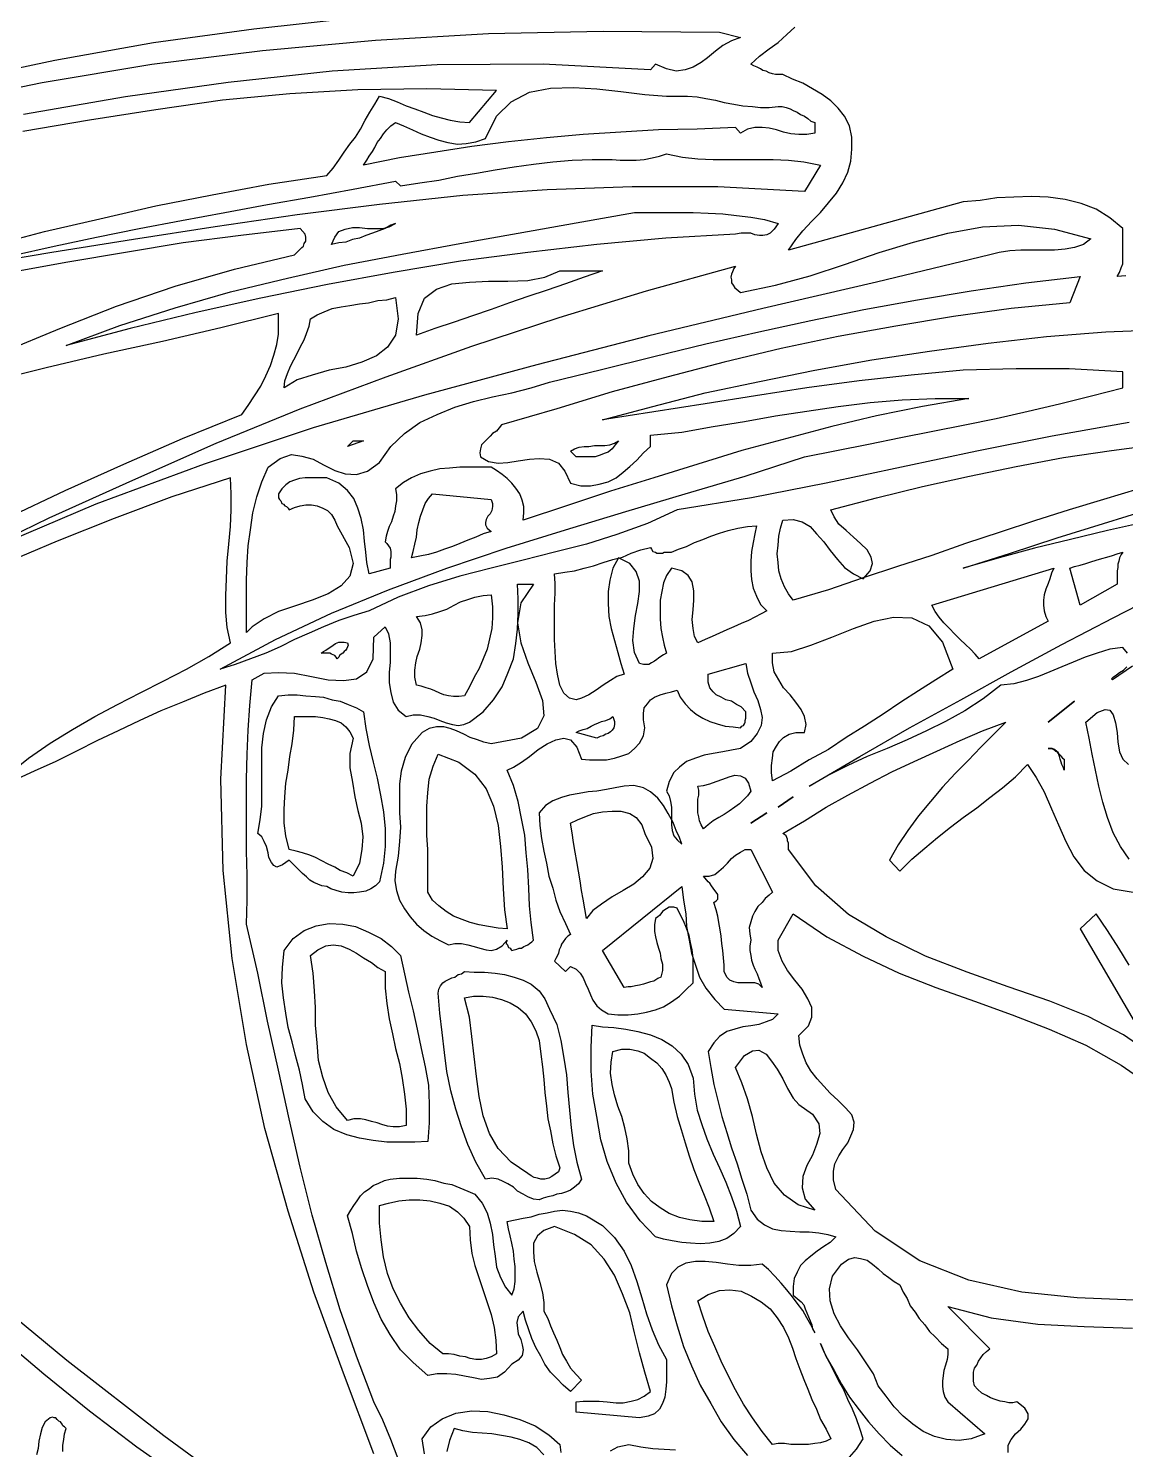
# Model space of a CAD drawing. Extents: x 0.06 to 7.13, y 0.03 to 9.11.
# Drawn here: x 1.502 to 2.87, y 5.681 to 7.454 of the extents above; entities that cross this region are included whole.
import ezdxf

# ---------------------------------------------------------------- set-up
doc = ezdxf.new("R2010")
doc.units = 0
doc.layers.add('1', color=7, linetype='Continuous')

msp = doc.modelspace()

# ---------------------------------------------------------------- linework, layer by layer
for points in [[(1.413, 7.389), (1.535, 7.415), (1.658, 7.437), (1.783, 7.454), (1.911, 7.468)], [(1.453, 7.183), (1.522, 7.201), (1.591, 7.217), (1.661, 7.233), (1.731, 7.247), (1.802, 7.26), (1.874, 7.271), (1.882, 7.28), (1.889, 7.29), (1.896, 7.3), (1.903, 7.31), (1.91, 7.319), (1.916, 7.329), (1.922, 7.34), (1.928, 7.35), (1.934, 7.36), (1.94, 7.37), (1.951, 7.367), (1.962, 7.363), (1.973, 7.358), (1.984, 7.354), (1.995, 7.35), (2.006, 7.346), (2.017, 7.343), (2.028, 7.34), (2.04, 7.338), (2.052, 7.337), (2.086, 7.377), (1.999, 7.379), (1.913, 7.378), (1.828, 7.373), (1.744, 7.365), (1.661, 7.353), (1.578, 7.34), (1.495, 7.326)], [(1.471, 7.051), (1.541, 7.08), (1.612, 7.108), (1.685, 7.133), (1.759, 7.154), (1.834, 7.172), (1.836, 7.174), (1.838, 7.176), (1.841, 7.179), (1.843, 7.181), (1.845, 7.183), (1.846, 7.186), (1.848, 7.189), (1.848, 7.192), (1.848, 7.194), (1.847, 7.198), (1.841, 7.205), (1.767, 7.196), (1.695, 7.187), (1.623, 7.175), (1.551, 7.163), (1.48, 7.15)], [(1.476, 6.844), (1.548, 6.878), (1.621, 6.911), (1.694, 6.943), (1.768, 6.973), (1.776, 6.984), (1.784, 6.996), (1.792, 7.008), (1.798, 7.021), (1.804, 7.034), (1.808, 7.047), (1.812, 7.06), (1.814, 7.073), (1.814, 7.086), (1.814, 7.099), (1.742, 7.081), (1.669, 7.064), (1.596, 7.048), (1.524, 7.031), (1.452, 7.013)], [(1.476, 6.523), (1.502, 6.544), (1.529, 6.563), (1.557, 6.58), (1.585, 6.596), (1.613, 6.611), (1.642, 6.626), (1.67, 6.64), (1.699, 6.655), (1.727, 6.671), (1.754, 6.688), (1.75, 6.707), (1.748, 6.726), (1.748, 6.747), (1.749, 6.768), (1.75, 6.79), (1.752, 6.811), (1.754, 6.833), (1.755, 6.854), (1.755, 6.874), (1.754, 6.894), (1.681, 6.87), (1.609, 6.843), (1.538, 6.815), (1.467, 6.785)], [(1.933, 5.676), (1.895, 5.777), (1.858, 5.878), (1.826, 5.979), (1.797, 6.082), (1.774, 6.187), (1.756, 6.294), (1.745, 6.404), (1.742, 6.518), (1.748, 6.635), (1.721, 6.625), (1.694, 6.614), (1.667, 6.603), (1.641, 6.591), (1.614, 6.578), (1.588, 6.566), (1.562, 6.553), (1.536, 6.54), (1.509, 6.528), (1.483, 6.516)], [(1.92, 6.602), (1.923, 6.581), (1.927, 6.56), (1.932, 6.539), (1.937, 6.519), (1.941, 6.498), (1.945, 6.477), (1.947, 6.456), (1.947, 6.434), (1.945, 6.413), (1.94, 6.39), (1.935, 6.385), (1.929, 6.381), (1.923, 6.378), (1.915, 6.377), (1.908, 6.376), (1.901, 6.376), (1.893, 6.377), (1.886, 6.379), (1.879, 6.381), (1.874, 6.384), (1.868, 6.385), (1.863, 6.387), (1.858, 6.389), (1.853, 6.392), (1.849, 6.396), (1.844, 6.4), (1.84, 6.404), (1.836, 6.408), (1.831, 6.413), (1.827, 6.417), (1.819, 6.411), (1.812, 6.408), (1.808, 6.41), (1.805, 6.414), (1.802, 6.42), (1.801, 6.426), (1.799, 6.434), (1.796, 6.44), (1.793, 6.446), (1.788, 6.45), (1.791, 6.467), (1.793, 6.484), (1.793, 6.502), (1.793, 6.521), (1.793, 6.539), (1.793, 6.557), (1.795, 6.575), (1.799, 6.592), (1.805, 6.608), (1.814, 6.622), (1.826, 6.623), (1.837, 6.623), (1.848, 6.622), (1.86, 6.621), (1.87, 6.62), (1.881, 6.617), (1.891, 6.615), (1.901, 6.611), (1.911, 6.607), (1.92, 6.602)], [(1.966, 6.298), (1.971, 6.275), (1.976, 6.252), (1.982, 6.229), (1.987, 6.206), (1.992, 6.182), (1.997, 6.159), (2.001, 6.136), (2.002, 6.113), (2.002, 6.089), (2, 6.066), (1.984, 6.065), (1.967, 6.065), (1.949, 6.065), (1.932, 6.067), (1.915, 6.07), (1.899, 6.074), (1.883, 6.081), (1.869, 6.091), (1.857, 6.103), (1.847, 6.119), (1.844, 6.137), (1.84, 6.155), (1.835, 6.173), (1.831, 6.19), (1.826, 6.208), (1.823, 6.226), (1.82, 6.245), (1.818, 6.264), (1.819, 6.283), (1.821, 6.304), (1.832, 6.319), (1.846, 6.329), (1.861, 6.335), (1.877, 6.338), (1.894, 6.337), (1.91, 6.334), (1.926, 6.327), (1.942, 6.319), (1.955, 6.309), (1.966, 6.298)], [(2.152, 6.231), (2.161, 6.212), (2.166, 6.192), (2.17, 6.17), (2.173, 6.149), (2.175, 6.127), (2.177, 6.105), (2.179, 6.083), (2.182, 6.061), (2.186, 6.04), (2.192, 6.019), (2.188, 6.013), (2.183, 6.009), (2.178, 6.005), (2.173, 6.003), (2.167, 6.001), (2.161, 6), (2.156, 5.998), (2.15, 5.997), (2.144, 5.995), (2.139, 5.993), (2.132, 5.994), (2.125, 5.997), (2.119, 6), (2.112, 6.004), (2.107, 6.009), (2.1, 6.013), (2.094, 6.016), (2.088, 6.019), (2.08, 6.02), (2.072, 6.019), (2.06, 6.04), (2.05, 6.062), (2.042, 6.084), (2.035, 6.106), (2.029, 6.129), (2.024, 6.153), (2.021, 6.177), (2.018, 6.202), (2.015, 6.226), (2.013, 6.251), (2.014, 6.256), (2.016, 6.26), (2.019, 6.264), (2.022, 6.266), (2.026, 6.268), (2.03, 6.27), (2.034, 6.271), (2.038, 6.274), (2.042, 6.275), (2.046, 6.278), (2.058, 6.277), (2.071, 6.277), (2.084, 6.276), (2.096, 6.274), (2.108, 6.271), (2.119, 6.267), (2.129, 6.262), (2.139, 6.254), (2.146, 6.244), (2.152, 6.231)], [(2.331, 6.145), (2.333, 6.125), (2.336, 6.105), (2.342, 6.087), (2.348, 6.069), (2.356, 6.05), (2.364, 6.033), (2.372, 6.015), (2.379, 5.997), (2.385, 5.979), (2.39, 5.96), (2.382, 5.951), (2.373, 5.945), (2.363, 5.941), (2.352, 5.939), (2.34, 5.938), (2.328, 5.939), (2.317, 5.94), (2.305, 5.942), (2.294, 5.944), (2.284, 5.947), (2.265, 5.967), (2.248, 5.99), (2.235, 6.014), (2.224, 6.041), (2.216, 6.068), (2.211, 6.097), (2.206, 6.125), (2.204, 6.154), (2.204, 6.183), (2.205, 6.211), (2.218, 6.209), (2.232, 6.208), (2.247, 6.206), (2.262, 6.203), (2.278, 6.199), (2.292, 6.193), (2.305, 6.185), (2.316, 6.175), (2.325, 6.162), (2.331, 6.145)], [(2.059, 6), (2.068, 5.989), (2.074, 5.977), (2.078, 5.964), (2.081, 5.95), (2.082, 5.937), (2.084, 5.923), (2.086, 5.909), (2.091, 5.896), (2.097, 5.884), (2.105, 5.874), (2.108, 5.882), (2.109, 5.891), (2.109, 5.9), (2.109, 5.91), (2.108, 5.919), (2.107, 5.929), (2.105, 5.939), (2.103, 5.948), (2.101, 5.957), (2.099, 5.966), (2.109, 5.968), (2.119, 5.97), (2.129, 5.972), (2.139, 5.975), (2.149, 5.977), (2.158, 5.979), (2.168, 5.98), (2.178, 5.979), (2.188, 5.977), (2.198, 5.973), (2.218, 5.961), (2.233, 5.946), (2.245, 5.929), (2.254, 5.911), (2.261, 5.891), (2.267, 5.871), (2.273, 5.851), (2.28, 5.831), (2.288, 5.812), (2.298, 5.794), (2.298, 5.785), (2.298, 5.776), (2.298, 5.766), (2.297, 5.757), (2.296, 5.747), (2.293, 5.739), (2.289, 5.732), (2.283, 5.726), (2.275, 5.723), (2.264, 5.721), (2.185, 5.728), (2.185, 5.741), (2.194, 5.742), (2.204, 5.742), (2.214, 5.742), (2.224, 5.741), (2.235, 5.74), (2.244, 5.74), (2.254, 5.742), (2.262, 5.744), (2.27, 5.748), (2.278, 5.754), (2.271, 5.778), (2.264, 5.802), (2.258, 5.827), (2.252, 5.852), (2.243, 5.876), (2.233, 5.899), (2.22, 5.919), (2.204, 5.937), (2.183, 5.95), (2.158, 5.96), (2.145, 5.955), (2.137, 5.948), (2.132, 5.939), (2.132, 5.928), (2.133, 5.916), (2.136, 5.903), (2.14, 5.89), (2.143, 5.877), (2.145, 5.865), (2.145, 5.854), (2.15, 5.845), (2.153, 5.836), (2.157, 5.827), (2.161, 5.818), (2.165, 5.809), (2.168, 5.8), (2.173, 5.792), (2.178, 5.783), (2.185, 5.775), (2.192, 5.768), (2.178, 5.754), (2.169, 5.762), (2.161, 5.77), (2.153, 5.778), (2.146, 5.788), (2.141, 5.798), (2.135, 5.809), (2.13, 5.82), (2.126, 5.831), (2.122, 5.843), (2.119, 5.854), (2.113, 5.847), (2.111, 5.84), (2.112, 5.833), (2.113, 5.826), (2.116, 5.819), (2.118, 5.812), (2.119, 5.806), (2.118, 5.799), (2.113, 5.793), (2.105, 5.788), (2.096, 5.778), (2.087, 5.772), (2.077, 5.77), (2.067, 5.769), (2.057, 5.771), (2.046, 5.773), (2.035, 5.775), (2.024, 5.776), (2.012, 5.776), (2, 5.774), (1.982, 5.79), (1.966, 5.806), (1.953, 5.825), (1.942, 5.844), (1.933, 5.865), (1.925, 5.886), (1.918, 5.907), (1.911, 5.929), (1.906, 5.951), (1.9, 5.973), (1.904, 5.98), (1.908, 5.986), (1.912, 5.992), (1.916, 5.998), (1.921, 6.003), (1.927, 6.007), (1.932, 6.011), (1.939, 6.014), (1.946, 6.017), (1.953, 6.019), (1.965, 6.02), (1.976, 6.02), (1.987, 6.02), (1.999, 6.019), (2.009, 6.017), (2.02, 6.014), (2.03, 6.012), (2.04, 6.008), (2.05, 6.004), (2.059, 6)], [(1.431, 5.891), (1.55, 5.793), (1.671, 5.699), (1.794, 5.609)], [(1.996, 5.676), (1.993, 5.695), (2.004, 5.71), (2.018, 5.72), (2.035, 5.727), (2.055, 5.73), (2.075, 5.729), (2.095, 5.725), (2.115, 5.719), (2.134, 5.711), (2.151, 5.7), (2.165, 5.688)], [(2.145, 5.675), (2.136, 5.684), (2.126, 5.69), (2.115, 5.694), (2.104, 5.697), (2.092, 5.699), (2.08, 5.701), (2.068, 5.702), (2.056, 5.703), (2.044, 5.705), (2.033, 5.708), (2.027, 5.693), (2.024, 5.679)], [(2.165, 5.688), (2.166, 5.678)], [(2.228, 5.68), (2.237, 5.685), (2.251, 5.688), (2.266, 5.685), (2.281, 5.683), (2.295, 5.682), (2.309, 5.681)]]:
    msp.add_lwpolyline(points)
at = {"layer": '1'}
for points in [[(1.384, 7.359), (1.519, 7.387), (1.656, 7.41), (1.794, 7.427), (1.935, 7.44), (2.076, 7.448), (2.219, 7.451), (2.364, 7.45), (2.39, 7.443)], [(2.871, 7.146), (2.86, 7.145), (2.863, 7.15), (2.865, 7.156), (2.867, 7.161), (2.867, 7.167), (2.867, 7.173), (2.867, 7.18), (2.867, 7.186), (2.867, 7.192), (2.867, 7.199), (2.867, 7.205), (2.851, 7.218), (2.834, 7.229), (2.815, 7.236), (2.795, 7.241), (2.774, 7.244), (2.753, 7.245), (2.731, 7.244), (2.71, 7.243), (2.689, 7.24), (2.668, 7.238), (2.45, 7.178), (2.459, 7.191), (2.468, 7.202), (2.479, 7.214), (2.49, 7.225), (2.5, 7.237), (2.51, 7.249), (2.518, 7.262), (2.524, 7.275), (2.528, 7.289), (2.529, 7.304), (2.529, 7.319), (2.526, 7.333), (2.52, 7.345), (2.512, 7.355), (2.503, 7.364), (2.492, 7.372), (2.48, 7.379), (2.468, 7.386), (2.455, 7.391), (2.443, 7.397), (2.439, 7.397), (2.434, 7.397), (2.43, 7.398), (2.426, 7.399), (2.422, 7.401), (2.418, 7.402), (2.415, 7.404), (2.411, 7.406), (2.407, 7.408), (2.403, 7.41), (2.414, 7.42), (2.426, 7.429), (2.437, 7.437), (2.448, 7.447), (2.458, 7.456)], [(2.39, 7.443), (2.379, 7.439), (2.368, 7.433), (2.359, 7.426), (2.349, 7.418), (2.341, 7.412), (2.331, 7.406), (2.321, 7.403), (2.31, 7.401), (2.298, 7.404), (2.284, 7.41), (2.278, 7.403), (2.144, 7.41), (2.012, 7.409), (1.881, 7.401), (1.751, 7.387), (1.623, 7.369), (1.496, 7.347)], [(2.483, 7.337), (2.483, 7.324), (2.473, 7.322), (2.463, 7.322), (2.453, 7.323), (2.444, 7.325), (2.435, 7.328), (2.426, 7.33), (2.417, 7.331), (2.408, 7.331), (2.399, 7.329), (2.39, 7.324), (2.384, 7.331), (2.336, 7.329), (2.288, 7.328), (2.241, 7.325), (2.194, 7.322), (2.148, 7.318), (2.101, 7.313), (2.055, 7.307), (2.01, 7.3), (1.965, 7.293), (1.92, 7.284), (1.924, 7.29), (1.927, 7.295), (1.931, 7.301), (1.934, 7.306), (1.937, 7.312), (1.941, 7.317), (1.945, 7.323), (1.949, 7.328), (1.954, 7.333), (1.96, 7.337), (1.97, 7.333), (1.981, 7.328), (1.992, 7.323), (2.003, 7.319), (2.014, 7.315), (2.025, 7.312), (2.037, 7.31), (2.048, 7.311), (2.06, 7.313), (2.072, 7.317), (2.086, 7.345), (2.104, 7.363), (2.127, 7.375), (2.153, 7.38), (2.182, 7.381), (2.211, 7.379), (2.241, 7.376), (2.271, 7.372), (2.298, 7.37), (2.324, 7.37), (2.336, 7.369), (2.347, 7.367), (2.359, 7.365), (2.37, 7.362), (2.382, 7.36), (2.393, 7.358), (2.405, 7.357), (2.415, 7.356), (2.426, 7.356), (2.437, 7.357), (2.442, 7.357), (2.447, 7.356), (2.452, 7.354), (2.456, 7.352), (2.461, 7.35), (2.465, 7.347), (2.47, 7.345), (2.474, 7.342), (2.478, 7.339), (2.483, 7.337)], [(1.482, 7.171), (1.534, 7.183), (1.587, 7.194), (1.64, 7.205), (1.693, 7.215), (1.747, 7.225), (1.8, 7.235), (1.853, 7.244), (1.907, 7.254), (1.96, 7.264), (1.966, 7.258), (1.99, 7.262), (2.014, 7.265), (2.037, 7.27), (2.061, 7.274), (2.084, 7.278), (2.108, 7.282), (2.132, 7.285), (2.156, 7.288), (2.18, 7.29), (2.205, 7.291), (2.212, 7.291), (2.221, 7.291), (2.23, 7.291), (2.24, 7.29), (2.25, 7.29), (2.26, 7.29), (2.27, 7.291), (2.28, 7.293), (2.289, 7.295), (2.298, 7.298), (2.318, 7.294), (2.337, 7.292), (2.356, 7.291), (2.375, 7.291), (2.394, 7.291), (2.412, 7.291), (2.431, 7.291), (2.45, 7.29), (2.469, 7.288), (2.49, 7.284)], [(2.49, 7.284), (2.47, 7.251), (2.362, 7.257), (2.255, 7.257), (2.149, 7.253), (2.044, 7.246), (1.94, 7.235), (1.837, 7.222), (1.735, 7.207), (1.633, 7.191), (1.531, 7.175), (1.43, 7.158)], [(2.437, 7.211), (2.432, 7.204), (2.427, 7.199), (2.423, 7.197), (2.418, 7.196), (2.414, 7.196), (2.408, 7.197), (2.403, 7.199), (2.397, 7.199), (2.391, 7.199), (2.384, 7.198), (2.297, 7.193), (2.211, 7.185), (2.125, 7.175), (2.041, 7.164), (1.957, 7.15), (1.875, 7.135), (1.792, 7.118), (1.711, 7.1), (1.629, 7.08), (1.549, 7.059), (1.616, 7.084), (1.685, 7.106), (1.754, 7.126), (1.825, 7.143), (1.896, 7.159), (1.968, 7.173), (2.04, 7.186), (2.113, 7.199), (2.185, 7.212), (2.258, 7.225), (2.276, 7.225), (2.295, 7.225), (2.313, 7.225), (2.331, 7.225), (2.35, 7.224), (2.368, 7.223), (2.385, 7.221), (2.403, 7.219), (2.42, 7.216), (2.437, 7.211)], [(1.425, 6.794), (1.528, 6.844), (1.632, 6.891), (1.736, 6.937), (1.841, 6.98), (1.948, 7.02), (2.055, 7.058), (2.164, 7.094), (2.273, 7.127), (2.384, 7.158), (2.382, 7.155), (2.38, 7.151), (2.379, 7.148), (2.378, 7.144), (2.379, 7.141), (2.379, 7.137), (2.381, 7.134), (2.383, 7.131), (2.387, 7.128), (2.39, 7.125), (2.434, 7.134), (2.477, 7.146), (2.52, 7.16), (2.563, 7.175), (2.606, 7.188), (2.649, 7.199), (2.692, 7.207), (2.737, 7.209), (2.782, 7.204), (2.827, 7.192)], [(1.96, 7.211), (1.954, 7.209), (1.947, 7.205), (1.939, 7.202), (1.931, 7.199), (1.923, 7.196), (1.915, 7.193), (1.906, 7.191), (1.898, 7.188), (1.889, 7.187), (1.88, 7.185), (1.884, 7.194), (1.889, 7.201), (1.897, 7.204), (1.906, 7.206), (1.915, 7.206), (1.925, 7.205), (1.934, 7.205), (1.944, 7.205), (1.952, 7.207), (1.96, 7.211)], [(2.827, 7.192), (2.818, 7.185), (2.807, 7.181), (2.795, 7.179), (2.782, 7.178), (2.768, 7.178), (2.754, 7.178), (2.74, 7.178), (2.726, 7.177), (2.713, 7.175), (2.701, 7.172), (2.56, 7.138), (2.418, 7.105), (2.276, 7.071), (2.136, 7.035), (1.996, 6.997), (1.857, 6.956), (1.721, 6.911), (1.586, 6.861), (1.454, 6.805)], [(2.218, 7.152), (2.195, 7.144), (2.172, 7.136), (2.149, 7.128), (2.125, 7.12), (2.102, 7.112), (2.079, 7.104), (2.056, 7.096), (2.033, 7.088), (2.009, 7.08), (1.986, 7.072), (1.988, 7.099), (1.996, 7.118), (2.011, 7.129), (2.03, 7.136), (2.052, 7.138), (2.076, 7.139), (2.1, 7.139), (2.125, 7.14), (2.146, 7.144), (2.165, 7.152), (2.218, 7.152)], [(2.801, 7.112), (2.728, 7.105), (2.656, 7.095), (2.584, 7.083), (2.512, 7.07), (2.441, 7.055), (2.37, 7.038), (2.3, 7.02), (2.23, 7.001), (2.161, 6.98), (2.092, 6.96), (2.089, 6.956), (2.086, 6.952), (2.081, 6.949), (2.078, 6.946), (2.074, 6.942), (2.07, 6.938), (2.067, 6.935), (2.066, 6.93), (2.065, 6.925), (2.066, 6.92), (2.076, 6.914), (2.088, 6.912), (2.1, 6.913), (2.113, 6.915), (2.127, 6.917), (2.139, 6.918), (2.152, 6.917), (2.163, 6.912), (2.171, 6.902), (2.178, 6.887), (2.191, 6.884), (2.203, 6.884), (2.214, 6.886), (2.225, 6.889), (2.235, 6.894), (2.244, 6.901), (2.252, 6.908), (2.261, 6.916), (2.269, 6.925), (2.278, 6.933), (2.278, 6.947), (2.317, 6.951), (2.356, 6.958), (2.395, 6.964), (2.434, 6.971), (2.473, 6.977), (2.512, 6.983), (2.552, 6.988), (2.592, 6.991), (2.633, 6.993), (2.675, 6.993), (2.617, 6.983), (2.56, 6.971), (2.504, 6.958), (2.448, 6.943), (2.392, 6.928), (2.337, 6.911), (2.282, 6.894), (2.228, 6.877), (2.173, 6.859), (2.119, 6.841), (2.12, 6.85), (2.12, 6.858), (2.118, 6.866), (2.115, 6.874), (2.11, 6.881), (2.105, 6.887), (2.099, 6.893), (2.093, 6.898), (2.086, 6.903), (2.079, 6.907), (2.066, 6.907), (2.053, 6.907), (2.04, 6.907), (2.027, 6.906), (2.015, 6.905), (2.003, 6.902), (1.991, 6.899), (1.98, 6.894), (1.97, 6.888), (1.96, 6.88), (1.961, 6.873), (1.961, 6.865), (1.96, 6.859), (1.959, 6.852), (1.957, 6.846), (1.955, 6.839), (1.952, 6.833), (1.95, 6.827), (1.948, 6.821), (1.947, 6.814), (1.949, 6.812), (1.951, 6.809), (1.953, 6.806), (1.954, 6.802), (1.954, 6.799), (1.954, 6.795), (1.953, 6.792), (1.953, 6.788), (1.953, 6.784), (1.953, 6.781), (1.927, 6.774), (1.924, 6.788), (1.923, 6.801), (1.921, 6.815), (1.92, 6.829), (1.917, 6.843), (1.913, 6.856), (1.908, 6.868), (1.9, 6.878), (1.889, 6.887), (1.874, 6.894), (1.867, 6.894), (1.86, 6.894), (1.853, 6.894), (1.847, 6.894), (1.84, 6.893), (1.834, 6.891), (1.828, 6.889), (1.823, 6.885), (1.818, 6.88), (1.814, 6.874), (1.814, 6.871), (1.814, 6.869), (1.815, 6.867), (1.817, 6.865), (1.818, 6.862), (1.82, 6.861), (1.822, 6.859), (1.824, 6.858), (1.826, 6.856), (1.827, 6.854), (1.834, 6.857), (1.841, 6.859), (1.848, 6.86), (1.855, 6.86), (1.862, 6.859), (1.869, 6.856), (1.875, 6.853), (1.88, 6.848), (1.884, 6.841), (1.887, 6.834), (1.902, 6.807), (1.907, 6.787), (1.903, 6.771), (1.892, 6.759), (1.876, 6.749), (1.856, 6.741), (1.835, 6.734), (1.814, 6.727), (1.796, 6.718), (1.781, 6.708), (1.774, 6.701), (1.774, 6.723), (1.774, 6.745), (1.774, 6.766), (1.775, 6.788), (1.776, 6.809), (1.779, 6.829), (1.782, 6.85), (1.787, 6.87), (1.793, 6.889), (1.801, 6.907), (1.816, 6.918), (1.83, 6.923), (1.843, 6.921), (1.857, 6.917), (1.87, 6.91), (1.884, 6.903), (1.897, 6.899), (1.911, 6.898), (1.925, 6.902), (1.94, 6.913), (1.954, 6.933), (1.971, 6.949), (1.99, 6.963), (2.012, 6.973), (2.034, 6.982), (2.057, 6.989), (2.081, 6.995), (2.105, 7), (2.129, 7.006), (2.152, 7.013), (2.217, 7.029), (2.282, 7.045), (2.347, 7.061), (2.413, 7.076), (2.478, 7.09), (2.544, 7.104), (2.611, 7.116), (2.678, 7.127), (2.746, 7.137), (2.814, 7.145), (2.801, 7.112)], [(1.96, 7.119), (1.963, 7.092), (1.96, 7.072), (1.95, 7.057), (1.936, 7.046), (1.918, 7.038), (1.898, 7.032), (1.877, 7.028), (1.856, 7.022), (1.837, 7.016), (1.821, 7.006), (1.822, 7.015), (1.825, 7.024), (1.829, 7.033), (1.833, 7.041), (1.837, 7.049), (1.841, 7.057), (1.846, 7.066), (1.849, 7.074), (1.852, 7.083), (1.854, 7.092), (1.862, 7.097), (1.871, 7.101), (1.881, 7.105), (1.892, 7.107), (1.903, 7.109), (1.915, 7.111), (1.926, 7.112), (1.938, 7.115), (1.949, 7.116), (1.96, 7.119)], [(2.875, 6.963), (2.779, 6.946), (2.685, 6.927), (2.591, 6.907), (2.497, 6.887), (2.404, 6.869), (2.311, 6.854), (2.274, 6.837), (2.236, 6.823), (2.198, 6.811), (2.158, 6.801), (2.119, 6.791), (2.079, 6.781), (2.04, 6.771), (2.001, 6.759), (1.963, 6.745), (1.927, 6.728), (1.908, 6.722), (1.889, 6.716), (1.87, 6.708), (1.852, 6.7), (1.834, 6.692), (1.816, 6.683), (1.798, 6.675), (1.779, 6.668), (1.76, 6.661), (1.741, 6.655), (1.81, 6.692), (1.88, 6.725), (1.951, 6.754), (2.024, 6.781), (2.098, 6.806), (2.172, 6.829), (2.247, 6.852), (2.321, 6.874), (2.396, 6.896), (2.47, 6.92), (2.51, 6.928), (2.55, 6.936), (2.59, 6.944), (2.63, 6.952), (2.67, 6.96), (2.709, 6.968), (2.749, 6.977), (2.788, 6.986), (2.828, 6.996), (2.867, 7.006), (2.867, 7.026), (2.8, 7.03), (2.734, 7.03), (2.668, 7.028), (2.603, 7.022), (2.538, 7.015), (2.473, 7.006), (2.409, 6.996), (2.346, 6.986), (2.282, 6.976), (2.218, 6.966), (2.281, 6.983), (2.346, 7), (2.414, 7.014), (2.483, 7.028), (2.554, 7.041), (2.626, 7.052), (2.699, 7.062), (2.772, 7.07), (2.846, 7.076), (2.92, 7.079)], [(1.9, 6.933), (1.907, 6.94), (1.92, 6.94), (1.9, 6.933)], [(2.238, 6.94), (2.234, 6.935), (2.23, 6.93), (2.225, 6.926), (2.22, 6.924), (2.215, 6.922), (2.209, 6.92), (2.204, 6.92), (2.197, 6.92), (2.191, 6.92), (2.185, 6.92), (2.178, 6.927), (2.183, 6.93), (2.189, 6.932), (2.195, 6.933), (2.201, 6.933), (2.208, 6.934), (2.214, 6.934), (2.221, 6.934), (2.227, 6.935), (2.233, 6.937), (2.238, 6.94)], [(2.887, 6.88), (2.843, 6.867), (2.8, 6.854), (2.757, 6.84), (2.714, 6.826), (2.671, 6.812), (2.629, 6.797), (2.586, 6.783), (2.543, 6.769), (2.5, 6.754), (2.456, 6.741), (2.45, 6.749), (2.445, 6.758), (2.441, 6.768), (2.438, 6.778), (2.437, 6.788), (2.436, 6.799), (2.437, 6.81), (2.438, 6.821), (2.44, 6.831), (2.443, 6.841), (2.456, 6.842), (2.467, 6.839), (2.477, 6.833), (2.485, 6.824), (2.494, 6.814), (2.502, 6.803), (2.511, 6.792), (2.52, 6.782), (2.531, 6.774), (2.543, 6.768), (2.552, 6.778), (2.555, 6.787), (2.553, 6.795), (2.548, 6.804), (2.54, 6.812), (2.531, 6.82), (2.522, 6.828), (2.513, 6.836), (2.507, 6.845), (2.503, 6.854), (2.56, 6.869), (2.617, 6.883), (2.676, 6.896), (2.734, 6.908), (2.793, 6.919), (2.853, 6.928), (2.913, 6.936)], [(2.079, 6.867), (2.081, 6.862), (2.081, 6.858), (2.08, 6.853), (2.078, 6.849), (2.075, 6.846), (2.073, 6.842), (2.072, 6.838), (2.072, 6.835), (2.074, 6.831), (2.079, 6.827), (2.069, 6.824), (2.06, 6.82), (2.05, 6.816), (2.04, 6.812), (2.031, 6.808), (2.021, 6.805), (2.011, 6.801), (2.001, 6.798), (1.99, 6.796), (1.98, 6.794), (1.982, 6.802), (1.984, 6.811), (1.986, 6.82), (1.987, 6.829), (1.989, 6.838), (1.991, 6.846), (1.994, 6.854), (1.997, 6.862), (2.001, 6.868), (2.006, 6.874), (2.079, 6.867)], [(2.893, 6.838), (2.848, 6.828), (2.802, 6.817), (2.757, 6.806), (2.713, 6.794), (2.668, 6.781), (2.727, 6.8), (2.785, 6.819), (2.843, 6.837), (2.902, 6.855)], [(2.41, 6.834), (2.408, 6.824), (2.406, 6.813), (2.404, 6.802), (2.403, 6.79), (2.403, 6.778), (2.404, 6.767), (2.406, 6.756), (2.41, 6.746), (2.415, 6.736), (2.423, 6.728), (2.416, 6.724), (2.408, 6.72), (2.4, 6.716), (2.391, 6.712), (2.382, 6.708), (2.373, 6.704), (2.364, 6.7), (2.355, 6.696), (2.346, 6.692), (2.337, 6.688), (2.333, 6.696), (2.331, 6.706), (2.33, 6.717), (2.331, 6.729), (2.332, 6.741), (2.332, 6.753), (2.33, 6.764), (2.325, 6.772), (2.317, 6.778), (2.304, 6.781), (2.298, 6.772), (2.294, 6.763), (2.292, 6.752), (2.29, 6.741), (2.29, 6.73), (2.29, 6.718), (2.291, 6.706), (2.293, 6.695), (2.295, 6.685), (2.298, 6.675), (2.294, 6.673), (2.291, 6.671), (2.288, 6.669), (2.286, 6.667), (2.283, 6.665), (2.279, 6.663), (2.276, 6.661), (2.273, 6.661), (2.269, 6.661), (2.264, 6.662), (2.258, 6.676), (2.256, 6.691), (2.257, 6.706), (2.259, 6.722), (2.262, 6.737), (2.264, 6.752), (2.264, 6.765), (2.26, 6.777), (2.252, 6.787), (2.238, 6.794), (2.231, 6.781), (2.227, 6.766), (2.225, 6.752), (2.225, 6.737), (2.226, 6.721), (2.229, 6.706), (2.233, 6.691), (2.237, 6.676), (2.241, 6.662), (2.245, 6.649), (2.236, 6.646), (2.228, 6.641), (2.219, 6.635), (2.21, 6.629), (2.201, 6.623), (2.192, 6.619), (2.185, 6.617), (2.177, 6.619), (2.17, 6.625), (2.165, 6.635), (2.162, 6.649), (2.16, 6.662), (2.159, 6.677), (2.158, 6.692), (2.158, 6.706), (2.158, 6.721), (2.158, 6.735), (2.159, 6.75), (2.159, 6.762), (2.158, 6.774), (2.171, 6.776), (2.183, 6.778), (2.195, 6.781), (2.207, 6.784), (2.219, 6.788), (2.231, 6.792), (2.243, 6.795), (2.254, 6.8), (2.266, 6.804), (2.278, 6.807), (2.279, 6.805), (2.281, 6.802), (2.284, 6.801), (2.286, 6.8), (2.289, 6.8), (2.293, 6.8), (2.295, 6.801), (2.298, 6.801), (2.301, 6.801), (2.304, 6.801), (2.313, 6.805), (2.323, 6.808), (2.333, 6.813), (2.343, 6.817), (2.353, 6.821), (2.364, 6.825), (2.375, 6.828), (2.387, 6.831), (2.399, 6.833), (2.41, 6.834)], [(2.867, 6.801), (2.865, 6.798), (2.863, 6.794), (2.862, 6.79), (2.861, 6.786), (2.861, 6.782), (2.86, 6.778), (2.86, 6.774), (2.86, 6.77), (2.86, 6.765), (2.86, 6.761), (2.814, 6.735), (2.801, 6.781), (2.807, 6.783), (2.814, 6.785), (2.821, 6.787), (2.827, 6.789), (2.834, 6.791), (2.841, 6.793), (2.847, 6.795), (2.854, 6.797), (2.86, 6.799), (2.867, 6.801)], [(2.774, 6.715), (2.688, 6.668), (2.683, 6.674), (2.677, 6.68), (2.671, 6.686), (2.664, 6.692), (2.657, 6.699), (2.651, 6.706), (2.644, 6.713), (2.638, 6.72), (2.633, 6.727), (2.629, 6.735), (2.781, 6.781), (2.778, 6.775), (2.776, 6.768), (2.774, 6.762), (2.771, 6.755), (2.769, 6.748), (2.768, 6.741), (2.768, 6.735), (2.769, 6.728), (2.771, 6.721), (2.774, 6.715)], [(1.963, 5.67), (1.954, 5.694), (1.944, 5.718), (1.933, 5.741), (1.911, 5.798), (1.891, 5.856), (1.873, 5.915), (1.856, 5.974), (1.841, 6.034), (1.827, 6.094), (1.814, 6.155), (1.8, 6.216), (1.788, 6.276), (1.774, 6.337), (1.775, 6.367), (1.775, 6.398), (1.774, 6.428), (1.774, 6.458), (1.774, 6.488), (1.774, 6.518), (1.775, 6.549), (1.776, 6.579), (1.778, 6.61), (1.781, 6.642), (1.796, 6.65), (1.814, 6.651), (1.834, 6.65), (1.855, 6.646), (1.876, 6.642), (1.895, 6.641), (1.911, 6.643), (1.924, 6.652), (1.932, 6.668), (1.933, 6.695), (1.947, 6.708), (1.951, 6.699), (1.953, 6.688), (1.953, 6.676), (1.953, 6.664), (1.952, 6.651), (1.952, 6.638), (1.954, 6.626), (1.957, 6.614), (1.963, 6.604), (1.973, 6.596), (1.982, 6.598), (1.991, 6.598), (2, 6.596), (2.008, 6.594), (2.015, 6.591), (2.023, 6.588), (2.031, 6.586), (2.038, 6.585), (2.045, 6.586), (2.052, 6.589), (2.069, 6.602), (2.082, 6.617), (2.093, 6.633), (2.1, 6.65), (2.107, 6.668), (2.11, 6.687), (2.112, 6.705), (2.113, 6.724), (2.113, 6.743), (2.112, 6.761), (2.132, 6.761)], [(2.132, 6.761), (2.116, 6.738), (2.112, 6.713), (2.116, 6.688), (2.125, 6.663), (2.135, 6.639), (2.143, 6.616), (2.145, 6.597), (2.137, 6.581), (2.117, 6.569), (2.079, 6.562), (2.07, 6.564), (2.062, 6.567), (2.053, 6.57), (2.045, 6.574), (2.036, 6.578), (2.028, 6.581), (2.02, 6.583), (2.011, 6.583), (2.002, 6.581), (1.993, 6.576), (1.98, 6.561), (1.972, 6.545), (1.967, 6.528), (1.965, 6.512), (1.965, 6.494), (1.965, 6.476), (1.966, 6.458), (1.965, 6.44), (1.963, 6.422), (1.96, 6.403), (1.959, 6.391), (1.961, 6.379), (1.965, 6.367), (1.971, 6.356), (1.978, 6.346), (1.986, 6.337), (1.995, 6.329), (2.005, 6.322), (2.016, 6.316), (2.026, 6.311), (2.034, 6.313), (2.042, 6.313), (2.05, 6.311), (2.058, 6.309), (2.065, 6.307), (2.073, 6.305), (2.079, 6.304), (2.086, 6.306), (2.093, 6.31), (2.099, 6.317), (2.098, 6.315), (2.098, 6.313), (2.099, 6.312), (2.1, 6.31), (2.101, 6.308), (2.103, 6.307), (2.104, 6.305), (2.105, 6.304), (2.108, 6.305), (2.111, 6.306), (2.114, 6.307), (2.117, 6.307), (2.12, 6.309), (2.122, 6.31), (2.125, 6.311), (2.127, 6.313), (2.13, 6.315), (2.132, 6.317), (2.129, 6.339), (2.127, 6.36), (2.126, 6.382), (2.125, 6.405), (2.123, 6.426), (2.121, 6.448), (2.117, 6.469), (2.113, 6.49), (2.107, 6.51), (2.099, 6.529), (2.107, 6.533), (2.117, 6.539), (2.127, 6.546), (2.138, 6.555), (2.149, 6.562), (2.16, 6.567), (2.17, 6.569), (2.178, 6.567), (2.186, 6.558), (2.192, 6.543), (2.202, 6.542), (2.212, 6.542), (2.223, 6.542), (2.233, 6.544), (2.242, 6.547), (2.251, 6.55), (2.258, 6.556), (2.264, 6.563), (2.269, 6.572), (2.271, 6.582), (2.269, 6.592), (2.269, 6.6), (2.27, 6.607), (2.274, 6.612), (2.278, 6.617), (2.283, 6.62), (2.29, 6.623), (2.297, 6.625), (2.304, 6.627), (2.311, 6.629), (2.315, 6.62), (2.321, 6.612), (2.328, 6.605), (2.335, 6.599), (2.343, 6.594), (2.352, 6.59), (2.361, 6.587), (2.371, 6.584), (2.381, 6.583), (2.39, 6.582), (2.392, 6.584), (2.394, 6.585), (2.395, 6.587), (2.396, 6.589), (2.396, 6.591), (2.397, 6.594), (2.397, 6.596), (2.397, 6.599), (2.397, 6.602), (2.391, 6.608), (2.385, 6.611), (2.379, 6.615), (2.372, 6.617), (2.366, 6.62), (2.36, 6.623), (2.356, 6.627), (2.352, 6.632), (2.35, 6.639), (2.35, 6.649), (2.397, 6.662), (2.399, 6.65), (2.403, 6.638), (2.407, 6.627), (2.412, 6.616), (2.415, 6.605), (2.417, 6.595), (2.416, 6.585), (2.411, 6.575), (2.403, 6.565), (2.39, 6.556), (2.379, 6.554), (2.368, 6.552), (2.356, 6.55), (2.345, 6.548), (2.334, 6.544), (2.323, 6.54), (2.314, 6.533), (2.307, 6.526), (2.301, 6.515), (2.298, 6.503), (2.301, 6.497), (2.303, 6.49), (2.304, 6.483), (2.304, 6.476), (2.304, 6.468), (2.304, 6.461), (2.305, 6.454), (2.307, 6.447), (2.311, 6.442), (2.317, 6.437), (2.314, 6.445), (2.31, 6.454), (2.306, 6.464), (2.3, 6.475), (2.294, 6.485), (2.287, 6.494), (2.278, 6.502), (2.269, 6.507), (2.257, 6.51), (2.245, 6.509), (2.234, 6.507), (2.223, 6.505), (2.211, 6.503), (2.2, 6.502), (2.189, 6.5), (2.177, 6.498), (2.167, 6.495), (2.156, 6.491), (2.147, 6.485), (2.139, 6.476), (2.14, 6.46), (2.142, 6.444), (2.145, 6.428), (2.148, 6.413), (2.151, 6.397), (2.156, 6.382), (2.16, 6.367), (2.165, 6.353), (2.172, 6.338), (2.178, 6.324), (2.175, 6.322), (2.172, 6.319), (2.169, 6.315), (2.167, 6.312), (2.166, 6.309), (2.164, 6.305), (2.163, 6.301), (2.162, 6.298), (2.16, 6.294), (2.158, 6.291), (2.172, 6.278), (2.178, 6.284), (2.185, 6.281), (2.19, 6.276), (2.194, 6.27), (2.197, 6.263), (2.2, 6.256), (2.203, 6.249), (2.206, 6.242), (2.211, 6.235), (2.217, 6.23), (2.225, 6.225), (2.237, 6.224), (2.25, 6.224), (2.262, 6.225), (2.273, 6.227), (2.284, 6.23), (2.294, 6.234), (2.304, 6.24), (2.314, 6.247), (2.322, 6.255), (2.331, 6.264), (2.331, 6.275), (2.331, 6.285), (2.331, 6.295), (2.33, 6.305), (2.328, 6.314), (2.326, 6.323), (2.323, 6.332), (2.319, 6.341), (2.315, 6.349), (2.311, 6.357), (2.307, 6.358), (2.304, 6.358), (2.301, 6.358), (2.298, 6.356), (2.296, 6.355), (2.293, 6.353), (2.291, 6.35), (2.289, 6.348), (2.287, 6.346), (2.284, 6.344), (2.283, 6.336), (2.283, 6.328), (2.284, 6.321), (2.286, 6.314), (2.288, 6.307), (2.29, 6.301), (2.291, 6.294), (2.293, 6.287), (2.293, 6.279), (2.291, 6.271), (2.287, 6.269), (2.282, 6.266), (2.278, 6.265), (2.274, 6.264), (2.269, 6.262), (2.264, 6.261), (2.259, 6.26), (2.254, 6.259), (2.25, 6.259), (2.245, 6.258), (2.218, 6.304), (2.317, 6.384), (2.319, 6.367), (2.322, 6.35), (2.323, 6.334), (2.326, 6.317), (2.329, 6.301), (2.334, 6.286), (2.339, 6.271), (2.347, 6.257), (2.358, 6.243), (2.37, 6.231), (2.437, 6.225), (2.43, 6.218), (2.422, 6.215), (2.413, 6.212), (2.403, 6.21), (2.393, 6.209), (2.383, 6.206), (2.373, 6.203), (2.364, 6.197), (2.357, 6.189), (2.35, 6.178), (2.353, 6.158), (2.357, 6.137), (2.362, 6.117), (2.367, 6.097), (2.373, 6.077), (2.379, 6.058), (2.386, 6.038), (2.392, 6.019), (2.398, 6), (2.403, 5.98), (2.411, 5.969), (2.42, 5.962), (2.43, 5.957), (2.441, 5.955), (2.452, 5.954), (2.464, 5.953), (2.476, 5.953), (2.488, 5.952), (2.499, 5.95), (2.509, 5.947), (2.502, 5.94), (2.494, 5.935), (2.486, 5.929), (2.478, 5.923), (2.471, 5.917), (2.465, 5.911), (2.461, 5.903), (2.457, 5.895), (2.456, 5.885), (2.456, 5.874), (2.461, 5.87), (2.466, 5.866), (2.469, 5.862), (2.471, 5.857), (2.473, 5.852), (2.475, 5.847), (2.477, 5.842), (2.479, 5.837), (2.48, 5.832), (2.483, 5.827), (2.478, 5.837), (2.473, 5.846), (2.468, 5.855), (2.461, 5.864), (2.455, 5.872), (2.448, 5.881), (2.441, 5.889), (2.433, 5.898), (2.425, 5.906), (2.417, 5.913), (2.403, 5.911), (2.388, 5.911), (2.374, 5.913), (2.36, 5.915), (2.346, 5.916), (2.334, 5.916), (2.322, 5.914), (2.312, 5.909), (2.304, 5.901), (2.298, 5.887), (2.304, 5.861), (2.311, 5.836), (2.319, 5.81), (2.329, 5.786), (2.34, 5.762), (2.353, 5.739), (2.366, 5.716), (2.382, 5.694), (2.399, 5.674)], [(2.079, 6.748), (2.081, 6.733), (2.081, 6.719), (2.08, 6.706), (2.077, 6.693), (2.074, 6.68), (2.069, 6.668), (2.064, 6.656), (2.058, 6.645), (2.052, 6.633), (2.046, 6.622), (2.039, 6.621), (2.032, 6.621), (2.026, 6.622), (2.02, 6.623), (2.015, 6.625), (2.009, 6.628), (2.004, 6.63), (1.998, 6.632), (1.992, 6.634), (1.986, 6.635), (1.984, 6.645), (1.984, 6.654), (1.985, 6.663), (1.987, 6.671), (1.99, 6.68), (1.992, 6.688), (1.993, 6.697), (1.993, 6.704), (1.991, 6.713), (1.986, 6.721), (1.997, 6.722), (2.006, 6.724), (2.015, 6.727), (2.024, 6.73), (2.033, 6.735), (2.041, 6.739), (2.05, 6.742), (2.059, 6.745), (2.069, 6.747), (2.079, 6.748)], [(2.873, 6.675), (2.867, 6.682), (2.851, 6.68), (2.835, 6.675), (2.82, 6.67), (2.805, 6.664), (2.791, 6.658), (2.776, 6.652), (2.762, 6.646), (2.747, 6.641), (2.731, 6.637), (2.715, 6.635), (2.693, 6.618), (2.67, 6.603), (2.646, 6.59), (2.622, 6.578), (2.598, 6.567), (2.573, 6.556), (2.548, 6.546), (2.524, 6.535), (2.5, 6.523), (2.476, 6.509), (2.539, 6.546), (2.601, 6.582), (2.665, 6.617), (2.728, 6.652), (2.791, 6.686), (2.855, 6.719), (2.919, 6.752)], [(2.655, 6.655), (2.634, 6.642), (2.612, 6.628), (2.59, 6.614), (2.568, 6.599), (2.545, 6.584), (2.522, 6.57), (2.5, 6.555), (2.476, 6.542), (2.453, 6.528), (2.43, 6.516), (2.429, 6.526), (2.429, 6.535), (2.43, 6.544), (2.431, 6.552), (2.435, 6.559), (2.439, 6.565), (2.444, 6.57), (2.451, 6.574), (2.459, 6.576), (2.47, 6.576), (2.472, 6.586), (2.47, 6.596), (2.466, 6.605), (2.459, 6.614), (2.452, 6.623), (2.444, 6.632), (2.438, 6.642), (2.432, 6.652), (2.43, 6.663), (2.43, 6.675), (2.454, 6.677), (2.478, 6.685), (2.504, 6.695), (2.531, 6.706), (2.557, 6.715), (2.581, 6.72), (2.604, 6.719), (2.625, 6.709), (2.642, 6.689), (2.655, 6.655)], [(1.9, 6.688), (1.901, 6.685), (1.9, 6.683), (1.899, 6.681), (1.898, 6.679), (1.896, 6.677), (1.894, 6.675), (1.892, 6.674), (1.89, 6.672), (1.889, 6.67), (1.887, 6.668), (1.886, 6.67), (1.884, 6.672), (1.882, 6.673), (1.88, 6.674), (1.878, 6.675), (1.875, 6.675), (1.873, 6.675), (1.87, 6.675), (1.867, 6.675), (1.87, 6.677), (1.873, 6.679), (1.876, 6.681), (1.879, 6.683), (1.882, 6.685), (1.885, 6.687), (1.889, 6.689), (1.892, 6.689), (1.896, 6.689), (1.9, 6.688)], [(2.879, 6.659), (2.854, 6.642), (2.853, 6.643), (2.855, 6.645), (2.859, 6.648), (2.863, 6.651), (2.868, 6.654), (2.872, 6.658)], [(2.807, 6.615), (2.774, 6.589), (2.807, 6.615)], [(1.907, 6.569), (1.903, 6.55), (1.903, 6.532), (1.906, 6.514), (1.909, 6.496), (1.913, 6.479), (1.917, 6.463), (1.919, 6.446), (1.918, 6.43), (1.915, 6.413), (1.907, 6.397), (1.899, 6.401), (1.891, 6.404), (1.884, 6.408), (1.876, 6.412), (1.868, 6.416), (1.86, 6.42), (1.853, 6.423), (1.844, 6.426), (1.836, 6.428), (1.827, 6.43), (1.823, 6.447), (1.821, 6.463), (1.821, 6.48), (1.822, 6.496), (1.823, 6.513), (1.826, 6.529), (1.828, 6.546), (1.831, 6.562), (1.833, 6.579), (1.834, 6.596), (1.843, 6.596), (1.851, 6.596), (1.86, 6.596), (1.869, 6.595), (1.877, 6.593), (1.885, 6.591), (1.892, 6.588), (1.898, 6.583), (1.903, 6.577), (1.907, 6.569)], [(2.231, 6.596), (2.233, 6.59), (2.233, 6.586), (2.232, 6.582), (2.23, 6.579), (2.228, 6.577), (2.225, 6.575), (2.222, 6.574), (2.219, 6.572), (2.215, 6.571), (2.211, 6.569), (2.185, 6.576), (2.189, 6.578), (2.194, 6.58), (2.199, 6.581), (2.204, 6.584), (2.208, 6.586), (2.213, 6.588), (2.217, 6.59), (2.222, 6.591), (2.227, 6.593), (2.231, 6.596)], [(2.875, 6.418), (2.864, 6.434), (2.855, 6.451), (2.848, 6.47), (2.842, 6.489), (2.837, 6.509), (2.833, 6.529), (2.829, 6.549), (2.825, 6.569), (2.821, 6.589), (2.835, 6.601), (2.845, 6.605), (2.851, 6.604), (2.855, 6.598), (2.858, 6.588), (2.86, 6.576), (2.861, 6.564), (2.863, 6.552), (2.867, 6.543), (2.874, 6.536)], [(2.875, 6.286), (2.862, 6.307), (2.848, 6.329), (2.834, 6.35), (2.814, 6.331), (2.907, 6.172), (2.868, 6.199), (2.824, 6.222), (2.776, 6.241), (2.724, 6.259), (2.673, 6.277), (2.621, 6.297), (2.572, 6.321), (2.525, 6.349), (2.484, 6.385), (2.45, 6.43), (2.45, 6.433), (2.45, 6.436), (2.45, 6.438), (2.449, 6.441), (2.449, 6.443), (2.448, 6.445), (2.447, 6.447), (2.445, 6.449), (2.443, 6.45), (2.47, 6.466), (2.497, 6.483), (2.524, 6.498), (2.552, 6.513), (2.579, 6.527), (2.607, 6.54), (2.635, 6.553), (2.664, 6.566), (2.692, 6.578), (2.721, 6.589)], [(2.721, 6.589), (2.706, 6.574), (2.69, 6.558), (2.674, 6.541), (2.658, 6.525), (2.642, 6.508), (2.627, 6.49), (2.612, 6.472), (2.599, 6.454), (2.587, 6.436), (2.576, 6.417), (2.589, 6.403), (2.604, 6.418), (2.62, 6.432), (2.636, 6.445), (2.652, 6.458), (2.668, 6.47), (2.685, 6.482), (2.701, 6.495), (2.717, 6.507), (2.733, 6.521), (2.748, 6.536), (2.759, 6.52), (2.769, 6.502), (2.778, 6.481), (2.787, 6.461), (2.796, 6.44), (2.806, 6.421), (2.819, 6.404), (2.835, 6.391), (2.855, 6.381), (2.88, 6.377)], [(2.099, 6.331), (2.088, 6.332), (2.076, 6.334), (2.064, 6.336), (2.053, 6.339), (2.043, 6.343), (2.032, 6.347), (2.023, 6.353), (2.014, 6.36), (2.006, 6.367), (2, 6.377), (2, 6.394), (2, 6.412), (2, 6.43), (1.999, 6.448), (1.999, 6.466), (1.999, 6.484), (2, 6.501), (2.002, 6.518), (2.007, 6.534), (2.013, 6.549), (2.039, 6.539), (2.059, 6.524), (2.073, 6.506), (2.082, 6.484), (2.088, 6.46), (2.091, 6.434), (2.093, 6.408), (2.094, 6.381), (2.096, 6.355), (2.099, 6.331)], [(2.794, 6.543), (2.794, 6.529), (2.793, 6.532), (2.791, 6.536), (2.79, 6.539), (2.789, 6.543), (2.788, 6.546), (2.787, 6.55), (2.785, 6.552), (2.782, 6.555), (2.779, 6.556), (2.774, 6.556), (2.777, 6.556), (2.779, 6.556), (2.781, 6.555), (2.783, 6.553), (2.786, 6.552), (2.787, 6.55), (2.789, 6.548), (2.79, 6.546), (2.792, 6.544), (2.794, 6.543)], [(2.403, 6.503), (2.399, 6.497), (2.394, 6.492), (2.389, 6.487), (2.383, 6.483), (2.376, 6.478), (2.37, 6.474), (2.363, 6.47), (2.356, 6.466), (2.35, 6.461), (2.344, 6.456), (2.341, 6.461), (2.339, 6.466), (2.338, 6.471), (2.337, 6.476), (2.337, 6.481), (2.337, 6.487), (2.337, 6.493), (2.338, 6.498), (2.338, 6.504), (2.337, 6.509), (2.344, 6.51), (2.352, 6.512), (2.36, 6.515), (2.368, 6.518), (2.376, 6.521), (2.383, 6.523), (2.39, 6.522), (2.396, 6.519), (2.4, 6.513), (2.403, 6.503)], [(2.456, 6.496), (2.437, 6.483), (2.456, 6.496)], [(2.271, 6.45), (2.279, 6.433), (2.281, 6.419), (2.277, 6.407), (2.268, 6.396), (2.257, 6.387), (2.244, 6.379), (2.23, 6.371), (2.217, 6.362), (2.206, 6.354), (2.198, 6.344), (2.196, 6.356), (2.194, 6.368), (2.192, 6.379), (2.19, 6.391), (2.188, 6.403), (2.186, 6.415), (2.184, 6.427), (2.182, 6.439), (2.18, 6.451), (2.178, 6.463), (2.187, 6.467), (2.196, 6.471), (2.207, 6.475), (2.218, 6.477), (2.23, 6.478), (2.241, 6.478), (2.252, 6.475), (2.26, 6.47), (2.267, 6.461), (2.271, 6.45)], [(2.423, 6.476), (2.403, 6.463), (2.423, 6.476)], [(2.43, 6.377), (2.426, 6.373), (2.421, 6.369), (2.417, 6.364), (2.412, 6.359), (2.408, 6.353), (2.405, 6.347), (2.403, 6.34), (2.401, 6.333), (2.402, 6.325), (2.403, 6.317), (2.402, 6.31), (2.402, 6.304), (2.403, 6.298), (2.404, 6.292), (2.406, 6.286), (2.408, 6.281), (2.411, 6.275), (2.413, 6.269), (2.415, 6.264), (2.417, 6.258), (2.413, 6.262), (2.408, 6.264), (2.403, 6.264), (2.398, 6.264), (2.392, 6.264), (2.387, 6.264), (2.382, 6.265), (2.377, 6.267), (2.373, 6.271), (2.37, 6.278), (2.37, 6.286), (2.369, 6.295), (2.368, 6.304), (2.367, 6.313), (2.366, 6.322), (2.365, 6.33), (2.363, 6.339), (2.362, 6.347), (2.36, 6.355), (2.357, 6.364), (2.36, 6.366), (2.362, 6.368), (2.362, 6.371), (2.362, 6.374), (2.36, 6.377), (2.358, 6.379), (2.356, 6.382), (2.354, 6.385), (2.352, 6.388), (2.35, 6.39), (2.344, 6.397), (2.351, 6.397), (2.358, 6.399), (2.363, 6.403), (2.369, 6.408), (2.374, 6.413), (2.379, 6.419), (2.384, 6.423), (2.39, 6.427), (2.396, 6.43), (2.403, 6.43), (2.43, 6.377)], [(2.881, 5.868), (2.81, 5.871), (2.741, 5.878), (2.675, 5.893), (2.614, 5.917), (2.558, 5.954), (2.509, 6.006), (2.506, 6.018), (2.506, 6.029), (2.508, 6.038), (2.513, 6.048), (2.518, 6.056), (2.524, 6.064), (2.528, 6.073), (2.531, 6.081), (2.532, 6.09), (2.529, 6.099), (2.521, 6.108), (2.512, 6.117), (2.502, 6.126), (2.494, 6.135), (2.486, 6.144), (2.478, 6.154), (2.472, 6.164), (2.468, 6.175), (2.464, 6.186), (2.463, 6.198), (2.475, 6.21), (2.479, 6.221), (2.479, 6.233), (2.474, 6.244), (2.467, 6.256), (2.458, 6.267), (2.449, 6.279), (2.442, 6.291), (2.437, 6.304), (2.437, 6.317), (2.456, 6.35), (2.498, 6.321), (2.543, 6.297), (2.588, 6.276), (2.634, 6.258), (2.682, 6.241), (2.729, 6.224), (2.775, 6.206), (2.821, 6.186), (2.865, 6.161), (2.907, 6.132)], [(1.947, 6.278), (1.947, 6.257), (1.949, 6.238), (1.952, 6.219), (1.956, 6.2), (1.96, 6.182), (1.965, 6.163), (1.968, 6.145), (1.971, 6.125), (1.973, 6.106), (1.973, 6.086), (1.965, 6.084), (1.957, 6.084), (1.95, 6.085), (1.943, 6.087), (1.937, 6.089), (1.93, 6.091), (1.923, 6.093), (1.916, 6.094), (1.908, 6.094), (1.9, 6.092), (1.886, 6.109), (1.876, 6.127), (1.869, 6.146), (1.864, 6.167), (1.862, 6.189), (1.86, 6.211), (1.86, 6.233), (1.859, 6.254), (1.857, 6.276), (1.854, 6.298), (1.863, 6.305), (1.873, 6.31), (1.882, 6.311), (1.892, 6.31), (1.902, 6.306), (1.911, 6.301), (1.92, 6.295), (1.93, 6.289), (1.938, 6.283), (1.947, 6.278)], [(2.139, 6.192), (2.141, 6.175), (2.143, 6.159), (2.145, 6.143), (2.146, 6.127), (2.148, 6.11), (2.15, 6.094), (2.153, 6.079), (2.156, 6.063), (2.16, 6.048), (2.165, 6.033), (2.163, 6.028), (2.159, 6.025), (2.155, 6.022), (2.151, 6.02), (2.146, 6.019), (2.141, 6.019), (2.137, 6.02), (2.133, 6.021), (2.129, 6.023), (2.125, 6.026), (2.104, 6.04), (2.088, 6.057), (2.077, 6.076), (2.069, 6.098), (2.064, 6.122), (2.061, 6.147), (2.058, 6.172), (2.055, 6.197), (2.052, 6.221), (2.046, 6.245), (2.057, 6.247), (2.069, 6.247), (2.081, 6.246), (2.092, 6.243), (2.103, 6.239), (2.113, 6.233), (2.122, 6.225), (2.129, 6.215), (2.135, 6.204), (2.139, 6.192)], [(2.304, 6.132), (2.307, 6.115), (2.311, 6.097), (2.316, 6.081), (2.321, 6.064), (2.326, 6.048), (2.332, 6.031), (2.338, 6.015), (2.345, 5.999), (2.351, 5.983), (2.357, 5.966), (2.342, 5.966), (2.327, 5.968), (2.314, 5.971), (2.301, 5.976), (2.29, 5.983), (2.279, 5.991), (2.27, 6.001), (2.262, 6.012), (2.256, 6.025), (2.251, 6.039), (2.251, 6.054), (2.249, 6.069), (2.246, 6.083), (2.242, 6.097), (2.237, 6.11), (2.233, 6.124), (2.23, 6.137), (2.228, 6.151), (2.229, 6.165), (2.231, 6.178), (2.242, 6.181), (2.252, 6.181), (2.262, 6.179), (2.27, 6.176), (2.278, 6.17), (2.286, 6.164), (2.292, 6.157), (2.297, 6.149), (2.301, 6.14), (2.304, 6.132)], [(2.463, 6.112), (2.48, 6.1), (2.488, 6.088), (2.489, 6.076), (2.485, 6.062), (2.48, 6.049), (2.473, 6.036), (2.468, 6.022), (2.467, 6.008), (2.471, 5.994), (2.483, 5.98), (2.462, 5.987), (2.445, 5.999), (2.432, 6.014), (2.423, 6.033), (2.416, 6.053), (2.41, 6.075), (2.405, 6.097), (2.399, 6.119), (2.392, 6.139), (2.384, 6.158), (2.395, 6.173), (2.405, 6.179), (2.413, 6.18), (2.422, 6.175), (2.429, 6.166), (2.436, 6.156), (2.443, 6.144), (2.449, 6.132), (2.456, 6.12), (2.463, 6.112)], [(2.052, 5.96), (2.053, 5.943), (2.055, 5.926), (2.059, 5.911), (2.064, 5.895), (2.069, 5.88), (2.074, 5.865), (2.079, 5.85), (2.083, 5.834), (2.085, 5.818), (2.086, 5.801), (2.079, 5.797), (2.073, 5.795), (2.067, 5.794), (2.06, 5.794), (2.053, 5.795), (2.047, 5.797), (2.04, 5.798), (2.033, 5.8), (2.026, 5.801), (2.019, 5.801), (2.003, 5.814), (1.989, 5.83), (1.977, 5.846), (1.966, 5.864), (1.957, 5.882), (1.95, 5.901), (1.945, 5.922), (1.942, 5.943), (1.94, 5.964), (1.94, 5.986), (1.951, 5.989), (1.964, 5.992), (1.977, 5.993), (1.99, 5.993), (2.003, 5.992), (2.015, 5.989), (2.027, 5.985), (2.037, 5.978), (2.045, 5.97), (2.052, 5.96)], [(2.649, 5.807), (2.649, 5.8), (2.648, 5.794), (2.646, 5.787), (2.644, 5.78), (2.643, 5.774), (2.642, 5.767), (2.642, 5.76), (2.643, 5.754), (2.645, 5.747), (2.649, 5.741), (2.695, 5.701), (2.678, 5.695), (2.663, 5.693), (2.647, 5.694), (2.632, 5.698), (2.618, 5.704), (2.605, 5.713), (2.593, 5.723), (2.582, 5.735), (2.572, 5.748), (2.562, 5.761), (2.556, 5.776), (2.546, 5.791), (2.536, 5.806), (2.525, 5.821), (2.515, 5.836), (2.507, 5.851), (2.502, 5.867), (2.501, 5.882), (2.505, 5.898), (2.516, 5.913), (2.525, 5.919), (2.533, 5.921), (2.54, 5.92), (2.548, 5.918), (2.555, 5.913), (2.562, 5.907), (2.568, 5.901), (2.575, 5.896), (2.582, 5.891), (2.589, 5.887), (2.593, 5.878), (2.598, 5.87), (2.602, 5.861), (2.608, 5.853), (2.613, 5.845), (2.62, 5.837), (2.626, 5.829), (2.633, 5.822), (2.641, 5.814), (2.649, 5.807)], [(2.45, 5.821), (2.455, 5.808), (2.459, 5.795), (2.464, 5.782), (2.469, 5.769), (2.474, 5.757), (2.479, 5.744), (2.485, 5.732), (2.49, 5.719), (2.497, 5.707), (2.503, 5.695), (2.497, 5.692), (2.49, 5.69), (2.483, 5.689), (2.475, 5.688), (2.468, 5.688), (2.46, 5.688), (2.453, 5.688), (2.445, 5.689), (2.437, 5.689), (2.43, 5.688), (2.417, 5.704), (2.405, 5.721), (2.394, 5.738), (2.384, 5.756), (2.375, 5.774), (2.366, 5.792), (2.358, 5.81), (2.35, 5.829), (2.343, 5.848), (2.337, 5.867), (2.35, 5.875), (2.364, 5.88), (2.377, 5.881), (2.391, 5.879), (2.404, 5.873), (2.416, 5.866), (2.427, 5.857), (2.436, 5.846), (2.444, 5.834), (2.45, 5.821)], [(2.724, 5.678), (2.724, 5.687), (2.728, 5.694), (2.733, 5.701), (2.74, 5.707), (2.745, 5.713), (2.749, 5.72), (2.749, 5.726), (2.745, 5.733), (2.735, 5.741), (2.73, 5.74), (2.725, 5.74), (2.72, 5.741), (2.714, 5.742), (2.708, 5.744), (2.702, 5.746), (2.697, 5.749), (2.691, 5.752), (2.686, 5.757), (2.682, 5.761), (2.681, 5.767), (2.681, 5.772), (2.681, 5.778), (2.682, 5.783), (2.685, 5.787), (2.687, 5.792), (2.69, 5.796), (2.693, 5.8), (2.697, 5.804), (2.701, 5.807), (2.649, 5.86), (2.703, 5.846), (2.761, 5.838), (2.819, 5.835), (2.879, 5.833)], [(1.463, 5.825), (1.521, 5.776), (1.578, 5.73), (1.637, 5.685), (1.697, 5.643)], [(2.526, 5.672), (2.535, 5.682), (2.543, 5.695), (2.539, 5.708), (2.535, 5.72), (2.53, 5.732), (2.524, 5.744), (2.519, 5.756), (2.513, 5.767), (2.507, 5.779), (2.501, 5.79), (2.495, 5.802), (2.49, 5.814), (2.497, 5.797), (2.507, 5.78), (2.516, 5.763), (2.526, 5.747), (2.538, 5.731), (2.55, 5.716), (2.563, 5.701), (2.577, 5.687), (2.592, 5.674)], [(1.545, 5.679), (1.545, 5.687), (1.546, 5.694), (1.547, 5.701), (1.549, 5.708), (1.547, 5.71), (1.545, 5.711), (1.544, 5.713), (1.542, 5.716), (1.54, 5.717), (1.538, 5.719), (1.536, 5.721), (1.534, 5.721), (1.532, 5.722), (1.529, 5.721), (1.523, 5.716), (1.519, 5.709), (1.517, 5.701), (1.515, 5.692), (1.514, 5.683), (1.512, 5.675)]]:
    msp.add_lwpolyline(points, dxfattribs=at)

doc.saveas('drawing.dxf')
